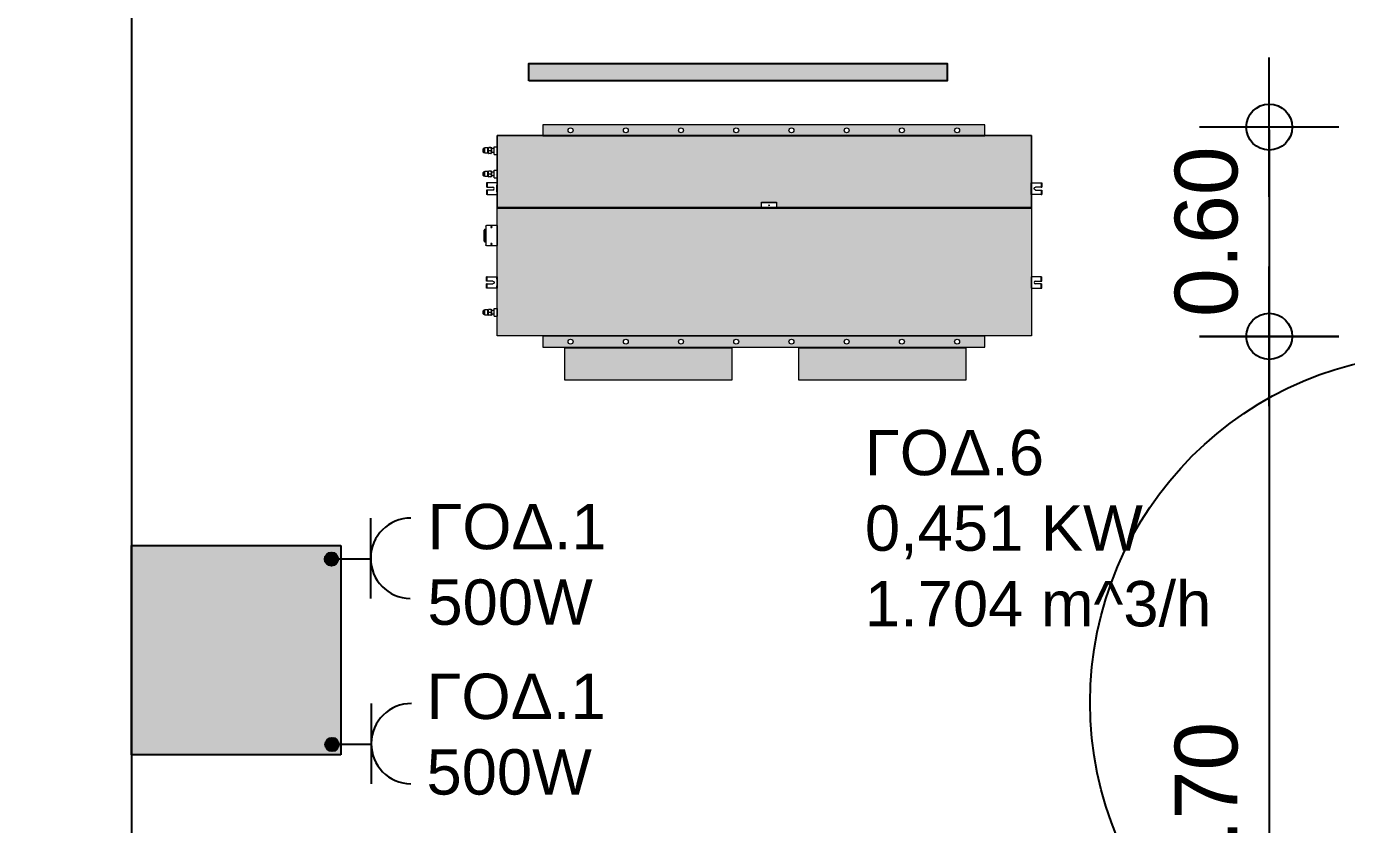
# Model space of a CAD drawing. Header units: metres. Extents: x -11 to 85, y -301 to 135.
# Drawn here: x 36.072 to 39.859, y 25.747 to 28.036 of the extents above; entities that cross this region are included whole.
import ezdxf

# ---------------------------------------------------------------- set-up
doc = ezdxf.new("R2010")
doc.units = ezdxf.units.M
doc.header["$LTSCALE"] = 0.036
doc.header["$PDMODE"] = 2
for name, color, linetype in [('arxitek corofos', 252, 'Continuous'), ('DIMBLK', 252, 'Continuous'), ('hatch color', 252, 'Continuous'), ('HLEK-SYMBOL', 3, 'Continuous'), ('HLEK_FL001_SYMBOLS', 230, 'Continuous'), ('Parathira', 252, 'Continuous')]:
    doc.layers.add(name, color=color, linetype=linetype)
doc.layers.add('axel', color=170, linetype='Continuous', lineweight=0)
doc.layers.add('fan klima vrv kanalati', color=170, linetype='Continuous', lineweight=0)
doc.styles.add('COMU-N', font='arial.ttf')
doc.styles.get("Standard").update_dxf_attribs({"font": 'arial.ttf'})
doc.dimstyles.new('CADWDOT', dxfattribs={"dimscale": 0.1, "dimtxt": 1.8, "dimasz": 0.08, "dimexe": 2, "dimexo": 0, "dimgap": 0.09, "dimtad": 0, "dimrnd": 0.001, "dimzin": 0, "dimdsep": 46, "dimtxsty": 'Standard', "dimblk1": 'ARTDIM', "dimblk2": 'ARTDIM', "dimsah": 1, "dimcen": 0.09, "dimdle": 0.05, "dimse1": 1, "dimse2": 1, "dimadec": 0, "dimazin": 0, "dimtfac": 1, "dimtmove": 0, "dimatfit": 3, "dimldrblk": 'ARTDIM', "dimfxl": 2, "dimtvp": 0.9999, "dimtolj": 1, "dimtzin": 0, "dimarcsym": 0})

# ---------------------------------------------------------------- blocks, each defined once
blk = doc.blocks.new('A$C049E38FE')
at = {"layer": 'Parathira'}
for p, q in [((0, 0), (0, -0.05)), ((0.3, -0.05), (0.3, 0)), ((0, -0.05), (0.3, -0.05)), ((0.3, -0.05), (0.25, -0.05)), ((0, -1.05), (0.3, -1.05)), ((0, -1.1), (0, -1.05)), ((0.3, -2.7), (0.3, -1.05)), ((0.3, -1.05), (0.35, -1.05)), ((0.3, -1.05), (0.3, -1.1)), ((0.33, -1.06), (0.3, -1.06)), ((0.31, -1.05), (0.31, -1.15)), ((0.32, -1.05), (0.32, -1.15)), ((0.33, -1.05), (0.33, -1.15)), ((0.34, -1.05), (0.34, -1.15)), ((0.35, -1.05), (0.35, -2.0487)), ((0, -2.7), (0, -1.1)), ((0.3, -1.1), (0, -1.1)), ((0.3, -1.1), (0, -1.1)), ((0.3, -1.1), (0, -1.1)), ((0.125, -1.1), (0.125, -2.7)), ((0.175, -1.1), (0.125, -1.1)), ((0.135, -1.26), (0.135, -1.1)), ((0.145, -1.26), (0.145, -1.1)), ((0.155, -1.26), (0.155, -1.1)), ((0.165, -1.26), (0.165, -1.1)), ((0.175, -2.7), (0.175, -1.1)), ((0.35, -1.15), (0.3, -1.15)), ((0.175, -1.26), (0.125, -1.26)), ((0.175, -1.82), (0.125, -1.82)), ((0.135, -1.98), (0.135, -1.82)), ((0.145, -1.98), (0.145, -1.82)), ((0.155, -1.98), (0.155, -1.82)), ((0.165, -1.98), (0.165, -1.82)), ((0.225, -1.9), (0.075, -1.9)), ((0.35, -1.95), (0.3, -1.95)), ((0.31, -1.95), (0.31, -2.0499)), ((0.32, -1.95), (0.32, -2.0498)), ((0.33, -1.95), (0.33, -2.0495)), ((0.34, -1.95), (0.34, -2.0492)), ((0.175, -1.98), (0.125, -1.98)), ((0.175, -2.54), (0.125, -2.54)), ((0.135, -2.7), (0.135, -2.54)), ((0.145, -2.7), (0.145, -2.54)), ((0.155, -2.7), (0.155, -2.54)), ((0.165, -2.7), (0.165, -2.54))]:
    blk.add_line(p, q, dxfattribs=at)
blk.add_arc((0.3, -1.05), 1, 270, 90, dxfattribs=at)
blk = doc.blocks.new('ARTDIM')
at = {"layer": 'DIMBLK'}
for p, q in [((0, -24.9975), (0, 24.9975)), ((-24.9975, 0), (24.9975, 0))]:
    blk.add_line(p, q, dxfattribs=at)
blk.add_circle((0, 0), 8.25, dxfattribs=at)
blk = doc.blocks.new('*D499')
at = {"layer": 'arxitek corofos', "color": 0, "lineweight": -2}
blk.add_line((39.6374, 27.7394), (39.6374, 27.1554), dxfattribs=at)
at = {"layer": 'Defpoints', "color": 0, "transparency": 16777216}
for p in [(40.4237, 27.7474), (39.6374, 27.1474), (40.4237, 27.1474)]:
    blk.add_point(p, dxfattribs=at)
at = {"layer": 'arxitek corofos', "color": 0, "lineweight": -2, "xscale": 0.008, "yscale": 0.008, "zscale": 0.008}
for p, rotation in [((39.6374, 27.7474), 90), ((39.6374, 27.1474), 270)]:
    blk.add_blockref('ARTDIM', p, dxfattribs=dict(at, rotation=rotation))
at = {"layer": 'arxitek corofos', "color": 0, "insert": (39.4574, 27.4474), "char_height": 0.18, "attachment_point": 5, "rotation": 90}
blk.add_mtext('\\A1;0.60', dxfattribs=at)
blk = doc.blocks.new('*D500')
at = {"layer": 'arxitek corofos', "color": 0, "lineweight": -2}
blk.add_line((39.6374, 27.1394), (39.6374, 24.4554), dxfattribs=at)
at = {"layer": 'Defpoints', "color": 0, "transparency": 16777216}
for p in [(40.1237, 27.1474), (39.6374, 24.4474), (40.1237, 24.4474)]:
    blk.add_point(p, dxfattribs=at)
at = {"layer": 'arxitek corofos', "color": 0, "lineweight": -2, "xscale": 0.008, "yscale": 0.008, "zscale": 0.008}
for p, rotation in [((39.6374, 27.1474), 90), ((39.6374, 24.4474), 270)]:
    blk.add_blockref('ARTDIM', p, dxfattribs=dict(at, rotation=rotation))
at = {"layer": 'arxitek corofos', "color": 0, "insert": (39.4574, 25.7974), "char_height": 0.18, "attachment_point": 5, "rotation": 90}
blk.add_mtext('\\A1;2.70', dxfattribs=at)
blk = doc.blocks.new('gJ6_a14')
at = {"linetype": 'Continuous'}
for p, q in [((-0.1176, 0.1119), (0.113, 0.1119)), ((0, 0.1119), (0, 0))]:
    blk.add_line(p, q, dxfattribs=at)
blk.add_arc((-0.0023, 0.2279), 0.1153, 180, 358.9566, dxfattribs=at)
blk = doc.blocks.new('*X1779')
at = {"color": 0}
for p, q in [((15.598, 2.587), (15.737, 2.727)), ((15.598, 2.622), (15.702, 2.727)), ((15.605, 2.559), (15.765, 2.719)), ((15.617, 2.536), (15.789, 2.707)), ((15.623, 2.665), (15.631, 2.674)), ((15.633, 2.516), (15.808, 2.691)), ((15.636, 2.678), (15.645, 2.687)), ((15.649, 2.691), (15.658, 2.7)), ((15.653, 2.501), (15.824, 2.672)), ((15.654, 2.66), (15.662, 2.669)), ((15.662, 2.705), (15.671, 2.714)), ((15.667, 2.674), (15.676, 2.683)), ((15.676, 2.718), (15.678, 2.721)), ((15.68, 2.687), (15.689, 2.696)), ((15.693, 2.7), (15.702, 2.709)), ((15.698, 2.669), (15.707, 2.678)), ((15.707, 2.714), (15.715, 2.722)), ((15.711, 2.683), (15.72, 2.691)), ((15.72, 2.727), (15.721, 2.728)), ((15.724, 2.696), (15.733, 2.705)), ((15.729, 2.665), (15.738, 2.674)), ((15.738, 2.709), (15.746, 2.718)), ((15.742, 2.678), (15.751, 2.687)), ((15.751, 2.722), (15.752, 2.724)), ((15.755, 2.691), (15.764, 2.7)), ((15.76, 2.66), (15.768, 2.669)), ((15.768, 2.705), (15.777, 2.714)), ((15.773, 2.674), (15.782, 2.683)), ((15.786, 2.687), (15.795, 2.696)), ((15.804, 2.669), (15.813, 2.678)), ((15.601, 2.607), (15.609, 2.616)), ((15.604, 2.646), (15.605, 2.647)), ((15.605, 2.577), (15.614, 2.585)), ((15.609, 2.652), (15.618, 2.66)), ((15.611, 2.547), (15.618, 2.554)), ((15.614, 2.621), (15.623, 2.63)), ((15.618, 2.59), (15.627, 2.599)), ((15.623, 2.559), (15.631, 2.568)), ((15.627, 2.634), (15.636, 2.643)), ((15.627, 2.528), (15.636, 2.537)), ((15.631, 2.603), (15.64, 2.612)), ((15.636, 2.572), (15.645, 2.581)), ((15.64, 2.647), (15.649, 2.656)), ((15.64, 2.541), (15.649, 2.55)), ((15.645, 2.616), (15.654, 2.625)), ((15.645, 2.51), (15.654, 2.519)), ((15.649, 2.585), (15.658, 2.594)), ((15.654, 2.554), (15.662, 2.563)), ((15.658, 2.63), (15.667, 2.638)), ((15.658, 2.523), (15.667, 2.532)), ((15.662, 2.599), (15.671, 2.607)), ((15.664, 2.494), (15.671, 2.501)), ((15.667, 2.568), (15.676, 2.577)), ((15.671, 2.643), (15.68, 2.652)), ((15.671, 2.537), (15.68, 2.546)), ((15.676, 2.489), (15.836, 2.648)), ((15.676, 2.612), (15.685, 2.621)), ((15.676, 2.506), (15.685, 2.515)), ((15.68, 2.581), (15.689, 2.59)), ((15.685, 2.656), (15.693, 2.665)), ((15.685, 2.55), (15.693, 2.559)), ((15.689, 2.625), (15.698, 2.634)), ((15.689, 2.519), (15.698, 2.528)), ((15.693, 2.594), (15.702, 2.603)), ((15.693, 2.488), (15.702, 2.497)), ((15.698, 2.563), (15.707, 2.572)), ((15.702, 2.638), (15.711, 2.647)), ((15.702, 2.532), (15.711, 2.541)), ((15.705, 2.482), (15.843, 2.62)), ((15.707, 2.607), (15.715, 2.616)), ((15.707, 2.501), (15.715, 2.51)), ((15.711, 2.577), (15.72, 2.585)), ((15.715, 2.652), (15.724, 2.66)), ((15.715, 2.546), (15.724, 2.554)), ((15.72, 2.621), (15.729, 2.63)), ((15.72, 2.515), (15.729, 2.523)), ((15.724, 2.59), (15.733, 2.599)), ((15.724, 2.484), (15.733, 2.493)), ((15.729, 2.559), (15.738, 2.568)), ((15.733, 2.634), (15.742, 2.643)), ((15.733, 2.528), (15.742, 2.537)), ((15.738, 2.603), (15.746, 2.612)), ((15.738, 2.497), (15.746, 2.506)), ((15.741, 2.482), (15.842, 2.584)), ((15.742, 2.572), (15.751, 2.581)), ((15.746, 2.647), (15.755, 2.656)), ((15.746, 2.541), (15.755, 2.55)), ((15.751, 2.616), (15.76, 2.625)), ((15.751, 2.51), (15.76, 2.519)), ((15.755, 2.585), (15.764, 2.594)), ((15.76, 2.554), (15.768, 2.563)), ((15.764, 2.63), (15.773, 2.638)), ((15.764, 2.523), (15.773, 2.532)), ((15.768, 2.599), (15.777, 2.607)), ((15.768, 2.493), (15.777, 2.501)), ((15.773, 2.568), (15.782, 2.577)), ((15.777, 2.643), (15.786, 2.652)), ((15.777, 2.537), (15.786, 2.546)), ((15.782, 2.612), (15.791, 2.621)), ((15.782, 2.506), (15.791, 2.515)), ((15.786, 2.581), (15.795, 2.59)), ((15.791, 2.656), (15.799, 2.665)), ((15.791, 2.55), (15.799, 2.559)), ((15.795, 2.625), (15.804, 2.634)), ((15.795, 2.519), (15.804, 2.528)), ((15.799, 2.594), (15.808, 2.603)), ((15.804, 2.563), (15.813, 2.572)), ((15.808, 2.638), (15.817, 2.647)), ((15.808, 2.532), (15.817, 2.541)), ((15.813, 2.607), (15.822, 2.616)), ((15.817, 2.577), (15.826, 2.585)), ((15.822, 2.652), (15.83, 2.66)), ((15.822, 2.546), (15.83, 2.554)), ((15.826, 2.621), (15.835, 2.63)), ((15.83, 2.59), (15.839, 2.599)), ((15.835, 2.559), (15.835, 2.56)), ((15.839, 2.634), (15.84, 2.635)), ((15.844, 2.603), (15.844, 2.603))]:
    blk.add_line(p, q, dxfattribs=at)
blk = doc.blocks.new('GJ6_A78')
at = {"layer": 'HLEK-SYMBOL', "color": 0, "linetype": 'Continuous'}
blk.add_circle((0, 0), 0.0989, dxfattribs=at)
at = {"layer": 'HLEK-SYMBOL', "color": 0, "xscale": 0.8, "yscale": 0.8, "zscale": 0.8}
blk.add_blockref('*X1779', (-12.576, -2.084), dxfattribs=at)
blk = doc.blocks.new('priza')
at = {"layer": 'HLEK_FL001_SYMBOLS', "xscale": 0.1951472641207488, "yscale": 0.1951472641207488, "zscale": 0.1951472641207488}
blk.add_blockref('GJ6_A78', (87.4, -100.4953), dxfattribs=at)
at = {"layer": 'HLEK_FL001_SYMBOLS', "rotation": 180}
blk.add_blockref('gJ6_a14', (87.4, -100.4952), dxfattribs=at)
blk = doc.blocks.new('*D1888')
at = {"layer": 'Defpoints', "color": 0, "transparency": 16777216}
for p in [(36.3737, 29.5474), (36.3737, 19.3474), (36.3737, 19.3474)]:
    blk.add_point(p, dxfattribs=at)
at = {"layer": 'HLEK_FL001_SYMBOLS', "color": 0, "lineweight": -2, "transparency": 16777216}
blk.add_line((36.3737, 29.5394), (36.3737, 19.3554), dxfattribs=at)
at = {"layer": 'HLEK_FL001_SYMBOLS', "color": 0, "lineweight": -2, "transparency": 16777216, "xscale": 0.008, "yscale": 0.008, "zscale": 0.008}
for p, rotation in [((36.3737, 29.5474), 90), ((36.3737, 19.3474), 270)]:
    blk.add_blockref('ARTDIM', p, dxfattribs=dict(at, rotation=rotation))
at = {"layer": 'HLEK_FL001_SYMBOLS', "color": 0, "transparency": 16777216, "insert": (36.1899, 24.4474), "char_height": 0.18, "attachment_point": 5, "rotation": 90}
blk.add_mtext('\\A1;10.20', dxfattribs=at)
blk = doc.blocks.new('lampes fthorismou 120')
at = {"layer": 'hatch color'}
blk.add_hatch(color=181, dxfattribs=at).paths.add_polyline_path([(84.1811, -99.2639), (84.1811, -99.2139), (85.3811, -99.2139), (85.3811, -99.2639)])
at = {"layer": 'HLEK_FL001_SYMBOLS'}
blk.add_lwpolyline([(84.1811, -99.2639), (84.1811, -99.2139), (85.3811, -99.2139), (85.3811, -99.2639)], close=True, dxfattribs=at)
blk = doc.blocks.new('A$C5A126718')
at = {"layer": 'axel'}
for p, q in [((-0.0317, 0.0343), (-0.0317, 0.0321)), ((-0.0301, 0.0343), (-0.0317, 0.0343)), ((-0.0317, 0.0321), (-0.0317, 0.0236)), ((-0.0317, 0.0321), (-0.0301, 0.0321)), ((-0.0317, 0.0236), (-0.0301, 0.0236)), ((-0.0317, 0.0236), (-0.0317, 0.0214)), ((-0.0301, 0.0214), (-0.0317, 0.0214)), ((-0.0301, 0.0129), (-0.0317, 0.0129)), ((-0.0317, 0.0129), (-0.0317, 0.0107)), ((-0.0317, 0.0107), (-0.0301, 0.0107)), ((-0.0317, 0.0107), (-0.0317, 0.0021)), ((-0.0317, 0.0021), (-0.0301, 0.0021)), ((-0.0317, 0.0021), (-0.0317, 0)), ((-0.0301, 0), (-0.0317, 0)), ((-0.0012, 0.0343), (-0.0301, 0.0343)), ((-0.0301, 0.0343), (-0.0301, 0.0321)), ((-0.0301, 0.0321), (-0.0301, 0.0236)), ((-0.0301, 0.0236), (-0.0301, 0.0214)), ((-0.0301, 0.0214), (-0.0131, 0.0214)), ((-0.0301, 0.0129), (-0.0301, 0.0107)), ((-0.0131, 0.0129), (-0.0301, 0.0129)), ((-0.0301, 0.0107), (-0.0301, 0.0021)), ((-0.0301, 0.0021), (-0.0301, 0)), ((-0.0301, 0), (-0.0012, 0)), ((-0.0012, 0.0343), (0, 0.0343)), ((-0.0012, 0.0343), (-0.0012, 0.033)), ((-0.0012, 0.033), (-0.0012, 0.03)), ((-0.0012, 0.03), (-0.0012, 0.0271)), ((-0.0012, 0.0271), (0, 0.0271)), ((-0.0012, 0.027), (-0.0012, 0.0271)), ((-0.0012, 0.0073), (-0.0012, 0.027)), ((-0.0012, 0.0071), (-0.0012, 0.0073)), ((-0.0012, 0.0071), (0, 0.0071)), ((-0.0012, 0.0071), (-0.0012, 0.0043)), ((-0.0012, 0.0043), (-0.0012, 0.0013)), ((-0.0012, 0.0013), (-0.0012, 0)), ((-0.0012, 0), (0, 0)), ((0.0004, 0.0271), (0.0004, 0.0343)), ((0.0004, 0.0271), (0.0004, 0.0343)), ((0.0004, 0.0211), (0.0004, 0.0271)), ((0.0004, 0.0211), (0.0004, 0.0271)), ((0.0004, 0.0207), (0.0004, 0.0211)), ((0.0004, 0.0207), (0.0004, 0.0211)), ((0.0004, 0.0186), (0.0004, 0.0207)), ((0.0004, 0.0186), (0.0004, 0.0207)), ((0.0004, 0.0157), (0.0004, 0.0186)), ((0.0004, 0.0157), (0.0004, 0.0186)), ((0.0004, 0.0136), (0.0004, 0.0157)), ((0.0004, 0.0136), (0.0004, 0.0157)), ((0.0004, 0.0132), (0.0004, 0.0136)), ((0.0004, 0.0132), (0.0004, 0.0136)), ((0.0004, 0.0071), (0.0004, 0.0132)), ((0.0004, 0.0071), (0.0004, 0.0132)), ((0.0004, 0), (0.0004, 0.0071)), ((0.0004, 0), (0.0004, 0.0071))]:
    blk.add_line(p, q, dxfattribs=at)
blk.add_arc((-0.0131, 0.0171), 0.00429, 270, 90, dxfattribs=at)
blk = doc.blocks.new('A$C3A54651E')
at = {"layer": 'axel'}
for p, q in [((0.0091, 0.0228), (0, 0.0228)), ((0, 0.0228), (0, 0)), ((0.0091, 0), (0, 0)), ((0.0091, 0), (0.0091, 0.0228)), ((0.0091, 0.0171), (0.0162, 0.0171)), ((0.0091, 0.0057), (0.0162, 0.0057)), ((0.0162, 0.019), (0.0166, 0.0193)), ((0.0162, 0.0038), (0.0162, 0.019)), ((0.0162, 0.0038), (0.0166, 0.0035)), ((0.0166, 0.0035), (0.0166, 0.0193)), ((0.0166, 0.0193), (0.0184, 0.0193)), ((0.0166, 0.0035), (0.0184, 0.0035)), ((0.0184, 0.02), (0.0184, 0.0199)), ((0.0184, 0.02), (0.0184, 0.02)), ((0.0184, 0.0199), (0.0184, 0.0193)), ((0.0184, 0.0193), (0.0184, 0.0153)), ((0.0184, 0.0153), (0.0184, 0.0067)), ((0.0184, 0.0067), (0.0184, 0.0035)), ((0.0184, 0.0035), (0.0184, 0.0028)), ((0.0184, 0.0028), (0.0184, 0.0028)), ((0.0191, 0.0202), (0.0254, 0.0202)), ((0.0191, 0.0197), (0.0254, 0.0197)), ((0.0191, 0.0109), (0.0254, 0.0109)), ((0.0191, 0.0026), (0.0254, 0.0026)), ((0.0262, 0.0199), (0.0262, 0.02)), ((0.0262, 0.02), (0.0262, 0.02)), ((0.0262, 0.0182), (0.0262, 0.0199)), ((0.0262, 0.0153), (0.0262, 0.0182)), ((0.0262, 0.0182), (0.0284, 0.0182)), ((0.0262, 0.0067), (0.0262, 0.0153)), ((0.0262, 0.0046), (0.0262, 0.0067)), ((0.0262, 0.0028), (0.0262, 0.0046)), ((0.0262, 0.0046), (0.0284, 0.0046)), ((0.0262, 0.0028), (0.0262, 0.0028)), ((0.0284, 0.0193), (0.037, 0.0193)), ((0.0284, 0.0182), (0.0284, 0.0193)), ((0.0284, 0.0046), (0.0284, 0.0182)), ((0.0284, 0.0035), (0.0284, 0.0046)), ((0.0284, 0.0035), (0.037, 0.0035)), ((0.037, 0.0035), (0.037, 0.0193)), ((0.0373, 0.019), (0.037, 0.0193)), ((0.0373, 0.0037), (0.037, 0.0035)), ((0.0373, 0.0182), (0.0373, 0.019)), ((0.0373, 0.0046), (0.0373, 0.0182)), ((0.0373, 0.0182), (0.0403, 0.0182)), ((0.0373, 0.0037), (0.0373, 0.0046)), ((0.0373, 0.0046), (0.0403, 0.0046)), ((0.0403, 0.0046), (0.0403, 0.0182)), ((0.0423, 0.0162), (0.0403, 0.0182)), ((0.0423, 0.0066), (0.0403, 0.0046)), ((0.0423, 0.0066), (0.0423, 0.0162))]:
    blk.add_line(p, q, dxfattribs=at)
for points in [[(0.0191, 0.0202, 0.004311), (0.019, 0.0202, 0.005535), (0.0188, 0.0202, 0.007292), (0.0187, 0.0201, 0.009929), (0.0186, 0.0201), (0.0186, 0.0201, 0.019665), (0.0185, 0.02, 0.032685), (0.0184, 0.02, 0.060642), (0.0184, 0.02), (0.0184, 0.02)], [(0.0184, 0.0199, 0.159929), (0.0184, 0.0199, 0.090191), (0.0184, 0.0199, 0.0462), (0.0184, 0.0199, 0.02623), (0.0185, 0.0198), (0.0186, 0.0198, 0.013719), (0.0187, 0.0198, 0.009481), (0.0188, 0.0198, 0.006867), (0.0189, 0.0197, 0.005151), (0.0191, 0.0197)], [(0.0191, 0.0197, 0.015295), (0.0188, 0.0186, 0.017604), (0.0186, 0.0175), (0.0185, 0.0169, 0.02245), (0.0184, 0.0158), (0.0184, 0.0153)], [(0.0184, 0.0153, 0.023182), (0.0184, 0.0142, 0.022013), (0.0186, 0.0131), (0.0187, 0.0125, 0.017076), (0.0189, 0.0114), (0.0191, 0.0109)], [(0.0191, 0.0109, 0.016103), (0.0188, 0.0098, 0.018613), (0.0186, 0.0088), (0.0185, 0.0083, 0.023826), (0.0184, 0.0072), (0.0184, 0.0067)], [(0.0184, 0.0067, 0.024647), (0.0184, 0.0057, 0.023359), (0.0186, 0.0046), (0.0187, 0.0041, 0.018023), (0.0189, 0.0031), (0.0191, 0.0026)], [(0.0191, 0.0026, -0.004311), (0.019, 0.0026, -0.005535), (0.0188, 0.0026, -0.007292), (0.0187, 0.0027, -0.009929), (0.0186, 0.0027), (0.0186, 0.0027, -0.019665), (0.0185, 0.0027, -0.032685), (0.0184, 0.0028, -0.060642), (0.0184, 0.0028), (0.0184, 0.0028)], [(0.0262, 0.02, 0.102242), (0.0262, 0.02, 0.051435), (0.0261, 0.02, 0.028507), (0.0261, 0.0201, 0.01755), (0.026, 0.0201), (0.0259, 0.0201, 0.009159), (0.0258, 0.0201, 0.006785), (0.0257, 0.0202, 0.005184), (0.0255, 0.0202), (0.0254, 0.0202)], [(0.0254, 0.0197, 0.004812), (0.0256, 0.0197, 0.00636), (0.0258, 0.0198, 0.008685), (0.0259, 0.0198, 0.012384), (0.026, 0.0198), (0.0261, 0.0198, 0.023143), (0.0261, 0.0199, 0.039656), (0.0262, 0.0199, 0.07579), (0.0262, 0.0199, 0.144125), (0.0262, 0.0199)], [(0.0262, 0.0153, 0.023214), (0.0262, 0.0164, 0.02204), (0.026, 0.0175), (0.0259, 0.018, 0.017046), (0.0256, 0.0191), (0.0254, 0.0197)], [(0.0254, 0.0109, 0.01528), (0.0258, 0.012, 0.017585), (0.026, 0.013), (0.0261, 0.0136, 0.022468), (0.0262, 0.0147), (0.0262, 0.0153)], [(0.0262, 0.0067, 0.024685), (0.0262, 0.0078, 0.023392), (0.026, 0.0088), (0.0259, 0.0093, 0.017988), (0.0256, 0.0103), (0.0254, 0.0109)], [(0.0254, 0.0026, 0.016073), (0.0258, 0.0036, 0.018575), (0.026, 0.0046), (0.0261, 0.0052, 0.023861), (0.0262, 0.0062), (0.0262, 0.0067)], [(0.0262, 0.0028, -0.102242), (0.0262, 0.0028, -0.051435), (0.0261, 0.0028, -0.028507), (0.0261, 0.0027, -0.01755), (0.026, 0.0027), (0.0259, 0.0027, -0.009159), (0.0258, 0.0026, -0.006785), (0.0257, 0.0026, -0.005184), (0.0255, 0.0026), (0.0254, 0.0026)]]:
    blk.add_lwpolyline(points, format="xyb", dxfattribs=at)
blk = doc.blocks.new('A$C531E15D6')
at = {"layer": 'axel'}
for p, q in [((-0.0003, 0.0241), (-0.0003, -0.0359)), ((-0.0003, 0.0241), (0.0009, 0.0241)), ((-0.0003, 0.0134), (0, 0.0134)), ((-0.0003, 0.0113), (0, 0.0113)), ((-0.0003, 0.0066), (-0.0003, 0.0031)), ((-0.0003, 0.0066), (-0.0003, 0.0031)), ((0, 0.0059), (-0.0003, 0.0059)), ((-0.0003, 0.0031), (-0.0003, -0.0276)), ((0.0021, 0.0241), (0, 0.022)), ((0, 0.0059), (0, 0.022)), ((0, -0.0059), (0, 0.0059)), ((0, -0.0059), (0, 0.0059)), ((0.0012, 0.0241), (0.0009, 0.0241)), ((0.0012, 0.0241), (0.0009, 0.0241)), ((0.0012, 0.0241), (0.0021, 0.0241)), ((0.0021, 0.0241), (0.0321, 0.0241)), ((0.0021, 0.0241), (0.0321, 0.0241)), ((0.0321, 0.0241), (0.0343, 0.022)), ((0.0343, 0.022), (0.0343, 0.0134)), ((0.0343, 0.022), (0.0343, 0.0134)), ((0.0343, 0.0134), (0.0343, -0.0251)), ((0.0343, 0.0134), (0.0343, -0.0251)), ((0.038, 0.0127), (0.0343, 0.0128)), ((0.0347, 0.0056), (0.0343, 0.0056)), ((0.0347, 0.0056), (0.0347, -0.0059)), ((0.0357, 0.0099), (0.0357, 0.0045)), ((0.04, 0.0099), (0.0357, 0.0099)), ((0.0357, 0.0045), (0.0357, 0.0038)), ((0.0357, 0.0045), (0.0357, 0.0038)), ((0.0357, 0.0038), (0.0357, -0.0059)), ((0.0357, 0.0038), (0.0357, -0.0059)), ((0.038, 0.0127), (0.038, 0.0099)), ((0.04, 0.0099), (0.04, -0.0059)), ((0, -0.0176), (-0.0003, -0.0176)), ((-0.0003, -0.023), (0, -0.023)), ((-0.0003, -0.0251), (0, -0.0251)), ((-0.0003, -0.0276), (-0.0003, -0.0312)), ((-0.0003, -0.0276), (-0.0003, -0.0312)), ((-0.0003, -0.0359), (0.0021, -0.0359)), ((0, -0.0176), (0, -0.0059)), ((0, -0.0176), (0, -0.0059)), ((0, -0.0337), (0, -0.0176)), ((0.0021, -0.0359), (0, -0.0337)), ((0.0321, -0.0359), (0.0021, -0.0359)), ((0.0321, -0.0359), (0.0021, -0.0359)), ((0.0343, -0.0337), (0.0321, -0.0359)), ((0.0347, -0.0173), (0.0343, -0.0173)), ((0.038, -0.0244), (0.0343, -0.0245)), ((0.0343, -0.0251), (0.0343, -0.0337)), ((0.0343, -0.0251), (0.0343, -0.0337)), ((0.0347, -0.0059), (0.0347, -0.0173)), ((0.0357, -0.0059), (0.0357, -0.0155)), ((0.0357, -0.0059), (0.0357, -0.0155)), ((0.0357, -0.0155), (0.0357, -0.0162)), ((0.0357, -0.0155), (0.0357, -0.0162)), ((0.0357, -0.0162), (0.0357, -0.0216)), ((0.04, -0.0216), (0.0357, -0.0216)), ((0.038, -0.0244), (0.038, -0.0216)), ((0.04, -0.0059), (0.04, -0.0216))]:
    blk.add_line(p, q, dxfattribs=at)
for centre, radius in [((0.0171, 0.0199), 0.00214), ((0.0171, 0.0199), 0.00111), ((0.0171, -0.0316), 0.00214), ((0.0171, -0.0316), 0.00111)]:
    blk.add_circle(centre, radius, dxfattribs=at)
for centre, radius, start, end in [((0.0321, 0.022), 0.00214, 0, 90), ((0.0346, 0.0045), 0.00107, 0, 89.5416), ((0.0321, -0.0337), 0.00214, 270, 0), ((0.0346, -0.0162), 0.00107, 270.4584, 0)]:
    blk.add_arc(centre, radius, start, end, dxfattribs=at)
blk = doc.blocks.new('kanalati vrv')
at = {"layer": 'axel'}
h = blk.add_hatch(color=211, dxfattribs=at)
h.paths.add_polyline_path([(1068.2422, -83.982), (1068.2422, -84.0084), (1069.2982, -84.0084), (1069.2982, -83.982)])
h.paths.add_polyline_path([(1068.7042, -84.0011, -1), (1068.7042, -83.9893, -1)], flags=16)
h.paths.add_polyline_path([(1068.8362, -83.9893, -1), (1068.8362, -84.0011, -1)], flags=16)
h.paths.add_polyline_path([(1068.5722, -84.0011, -1), (1068.5722, -83.9893, -1)], flags=16)
h.paths.add_polyline_path([(1068.9682, -83.9893, -1), (1068.9682, -84.0011, -1)], flags=16)
h.paths.add_polyline_path([(1068.4402, -84.0011, -1), (1068.4402, -83.9893, -1)], flags=16)
h.paths.add_polyline_path([(1069.1002, -83.9893, -1), (1069.1002, -84.0011, -1)], flags=16)
h.paths.add_polyline_path([(1068.3082, -84.0011, -1), (1068.3082, -83.9893, -1)], flags=16)
h.paths.add_polyline_path([(1069.2322, -83.9893, -1), (1069.2322, -84.0011, -1)], flags=16)
for color, points in [(151, [(1068.1328, -84.0076), (1068.1328, -84.0345), (1068.1328, -84.0345), (1068.1328, -84.0527), (1068.1328, -84.0527), (1068.1328, -84.0905), (1068.1328, -84.0905), (1068.1328, -84.1087), (1068.1328, -84.1087), (1068.1328, -84.1208), (1068.1328, -84.1208), (1068.1328, -84.1265), (1068.1328, -84.1313), (1068.1328, -84.1316), (1068.1328, -84.1356), (1068.1328, -84.1425), (1068.1328, -84.1482), (1068.1328, -84.1482), (1068.1328, -84.1787), (1068.7649, -84.1787), (1068.7649, -84.167), (1068.8003, -84.167), (1068.8003, -84.1787), (1069.4098, -84.1787), (1069.4098, -84.1482), (1069.4092, -84.1482), (1069.4092, -84.1425), (1069.4092, -84.1376), (1069.4092, -84.1333), (1069.4092, -84.1313), (1069.4092, -84.1265), (1069.4092, -84.1208), (1069.4098, -84.1208), (1069.4098, -84.0076)]), (150, [(1069.4098, -84.4866), (1069.4098, -84.3724), (1069.4092, -84.3724), (1069.4092, -84.3667), (1069.4092, -84.3618), (1069.4092, -84.3615), (1069.4092, -84.3575), (1069.4092, -84.3507), (1069.4092, -84.345), (1069.4098, -84.345), (1069.4098, -84.1815), (1068.5259, -84.1815), (1068.1356, -84.1815), (1068.1356, -84.1815), (1068.1329, -84.1815), (1068.1329, -84.4866)]), (151, [(1068.6935, -84.5923), (1068.6935, -84.5146), (1068.2945, -84.5146), (1068.2945, -84.5923)]), (151, [(1068.854, -84.5146), (1068.854, -84.5923), (1069.2529, -84.5923), (1069.2529, -84.5146)])]:
    blk.add_hatch(color=color, dxfattribs=at).paths.add_polyline_path(points)
h = blk.add_hatch(color=211, dxfattribs=at)
h.paths.add_polyline_path([(1068.2422, -84.4871), (1068.2422, -84.5135), (1069.2982, -84.5135), (1069.2982, -84.4871)])
h.paths.add_polyline_path([(1068.7042, -84.5062, -1), (1068.7042, -84.4944, -1)], flags=16)
h.paths.add_polyline_path([(1068.8362, -84.4944, -1), (1068.8362, -84.5062, -1)], flags=16)
h.paths.add_polyline_path([(1068.5722, -84.5062, -1), (1068.5722, -84.4944, -1)], flags=16)
h.paths.add_polyline_path([(1068.9682, -84.4944, -1), (1068.9682, -84.5062, -1)], flags=16)
h.paths.add_polyline_path([(1068.4402, -84.5062, -1), (1068.4402, -84.4944, -1)], flags=16)
h.paths.add_polyline_path([(1069.1002, -84.4944, -1), (1069.1002, -84.5062, -1)], flags=16)
h.paths.add_polyline_path([(1068.3082, -84.5062, -1), (1068.3082, -84.4944, -1)], flags=16)
h.paths.add_polyline_path([(1069.2322, -84.4944, -1), (1069.2322, -84.5062, -1)], flags=16)
for p, q in [((1068.7649, -84.167), (1068.8003, -84.167)), ((1068.7649, -84.1787), (1068.7649, -84.167)), ((1068.8003, -84.1687), (1068.7649, -84.1687)), ((1068.8003, -84.167), (1068.8003, -84.1787)), ((1068.1328, -84.1787), (1068.5629, -84.1787)), ((1068.5259, -84.1799), (1068.1328, -84.1799)), ((1068.5259, -84.1802), (1068.1328, -84.1802)), ((1068.5259, -84.1815), (1068.1356, -84.1815)), ((1069.4098, -84.1799), (1068.524, -84.1799)), ((1069.4098, -84.1802), (1068.5259, -84.1802)), ((1069.4098, -84.1815), (1068.5259, -84.1815)), ((1068.5613, -84.1787), (1069.4098, -84.1787)), ((1068.7649, -84.1787), (1068.7649, -84.1799)), ((1068.8003, -84.1787), (1068.8003, -84.1799))]:
    blk.add_line(p, q, dxfattribs=at)
at = {"layer": 'axel', "linetype": 'Continuous'}
for points in [[(1069.2982, -83.982), (1068.2422, -83.982), (1068.2422, -84.0084), (1069.2982, -84.0084)], [(1069.2982, -84.4871), (1068.2422, -84.4871), (1068.2422, -84.5135), (1069.2982, -84.5135)]]:
    blk.add_lwpolyline(points, close=True, dxfattribs=at)
at = {"layer": 'axel'}
for points in [[(1069.4098, -84.0076), (1068.1328, -84.0076), (1068.1328, -84.1787), (1069.4098, -84.1787)], [(1069.4098, -84.4866), (1068.1328, -84.4866), (1068.1328, -84.0076), (1069.4098, -84.0076)], [(1069.4098, -84.4866), (1068.1329, -84.4866), (1068.1329, -84.1815), (1069.4098, -84.1815)]]:
    blk.add_lwpolyline(points, close=True, dxfattribs=at)
at = {"layer": 'axel', "linetype": 'Continuous'}
for centre in [(1068.3082, -83.9952), (1068.4402, -83.9952), (1068.5722, -83.9952), (1068.7042, -83.9952), (1068.8362, -83.9952), (1068.9682, -83.9952), (1069.1002, -83.9952), (1069.2322, -83.9952), (1068.3082, -84.5003), (1068.4402, -84.5003), (1068.5722, -84.5003), (1068.7042, -84.5003), (1068.8362, -84.5003), (1068.9682, -84.5003), (1069.1002, -84.5003), (1069.2322, -84.5003)]:
    blk.add_circle(centre, 0.00591, dxfattribs=at)
at = {"layer": 'axel'}
blk.add_circle((1068.7826, -84.1744), 0.000886, dxfattribs=at)
at = {"layer": 'fan klima vrv kanalati'}
for points in [[(1068.2945, -84.5146), (1068.6935, -84.5146), (1068.6935, -84.5923), (1068.2945, -84.5923)], [(1068.854, -84.5146), (1069.2529, -84.5146), (1069.2529, -84.5923), (1068.854, -84.5923)]]:
    blk.add_lwpolyline(points, close=True, dxfattribs=at)
for name, p, xscale, yscale, zscale in [('A$C3A54651E', (1068.1328, -84.0527), -0.8000000000029104, 0.7999999999992724, 0.799999999999983), ('A$C3A54651E', (1068.1328, -84.1087), -0.8000000000029104, 0.7999999999992724, 0.799999999999983), ('A$C5A126718', (1068.1325, -84.1482), 0.8000000000029104, 0.8000000000029104, 0.8000000000029104), ('A$C5A126718', (1069.4095, -84.1482), -0.8000000000029104, 0.7999999999992724, 0.799999999999983), ('A$C531E15D6', (1068.1326, -84.2419), -0.8000000000029104, 0.7999999999992724, 0.799999999999983), ('A$C3A54651E', (1068.1328, -84.4393), -0.8000000000029104, 0.7999999999992724, 0.799999999999983)]:
    blk.add_blockref(name, p, dxfattribs=dict(xscale=xscale, yscale=yscale, zscale=zscale))
at = {"rotation": 180}
for p, xscale, yscale, zscale in [((1068.1325, -84.345), -0.8000000000029104, 0.7999999999992724, 0.799999999999983), ((1069.4095, -84.345), 0.8000000000029104, 0.8000000000029104, 0.8000000000029104)]:
    blk.add_blockref('A$C5A126718', p, dxfattribs=dict(at, xscale=xscale, yscale=yscale, zscale=zscale))

msp = doc.modelspace()

# ---------------------------------------------------------------- hatches: boundary and pattern name
at = {"layer": 'arxitek corofos'}
msp.add_hatch(color=256, dxfattribs=at).paths.add_polyline_path([(36.3737, 25.9474), (36.9737, 25.9474), (36.9737, 26.5474), (36.3737, 26.5474)])

# ---------------------------------------------------------------- linework, layer by layer
for p, q in [((36.3737, 29.5474), (36.3737, 26.5474)), ((36.3737, 26.5474), (36.9737, 26.5474)), ((36.3737, 25.9474), (36.3737, 26.5474)), ((36.9737, 26.5474), (36.9737, 25.9474)), ((36.9737, 25.9474), (36.3737, 25.9474)), ((36.3737, 25.9474), (36.3737, 22.9474))]:
    msp.add_line(p, q, dxfattribs=at)

# ---------------------------------------------------------------- block references
at = {"layer": 'arxitek corofos', "xscale": -1}
msp.add_blockref('A$C049E38FE', (40.4237, 27.1474), dxfattribs=at)
at = {"layer": 'axel', "color": 151, "xscale": 1.200000000000045, "yscale": 1.200000000000045, "zscale": 1.200000000000045}
msp.add_blockref('kanalati vrv', (-1244.3368, 128.5324), dxfattribs=at)
at = {"layer": 'HLEK_FL001_SYMBOLS'}
msp.add_blockref('lampes fthorismou 120', (-46.6676, 127.1438), dxfattribs=at)
at = {"layer": 'HLEK_FL001_SYMBOLS', "rotation": 90}
for p in [(-63.5483, -60.8914), (-63.5466, -61.423)]:
    msp.add_blockref('priza', p, dxfattribs=at)

# ---------------------------------------------------------------- texts
at = {"layer": 'HLEK_FL001_SYMBOLS', "char_height": 0.13, "attachment_point": 1, "style": 'COMU-N'}
for s, width, heights, insert in [('ΓOΔ.6\\P0,451 KW\\P1.704 m^ 3/h', 1.037774, [0.7203], (38.4774, 26.8792)), ('ΓΟΔ.1\\P500W', 0.222869, [0], (37.2223, 26.667)), ('ΓΟΔ.1\\P500W', 0.222869, [0], (37.2197, 26.1801))]:
    msp.add_mtext_dynamic_manual_height_columns(s, width=width, gutter_width=0.65, heights=heights, dxfattribs=dict(at, insert=insert))

# ---------------------------------------------------------------- dimensions: what is measured, and where the dimension line sits
at = {"layer": 'arxitek corofos'}
dim = msp.add_linear_dim(base=(39.6374, 27.1474), p1=(40.4237, 27.7474), p2=(40.4237, 27.1474), angle=90, dimstyle='CADWDOT', dxfattribs=at)
dim.commit()
dim.dimension.update_dxf_attribs({"geometry": '*D499', "text_midpoint": (39.6374, 27.4474), "dimtype": 160})
dim = msp.add_linear_dim(base=(39.6374, 24.4474), p1=(40.1237, 27.1474), p2=(40.1237, 24.4474), angle=90, dimstyle='CADWDOT', dxfattribs=at)
dim.commit()
dim.dimension.update_dxf_attribs({"geometry": '*D500', "text_midpoint": (39.4574, 25.7974)})
at = {"layer": 'HLEK_FL001_SYMBOLS'}
dim = msp.add_linear_dim(base=(36.3737, 19.3474), p1=(36.3737, 29.5474), p2=(36.3737, 19.3474), angle=90, dimstyle='CADWDOT', override={"dimfxl": 0.18}, dxfattribs=at)
dim.commit()
dim.dimension.update_dxf_attribs({"geometry": '*D1888', "text_midpoint": (36.1899, 24.4474)})

doc.saveas('drawing.dxf')
